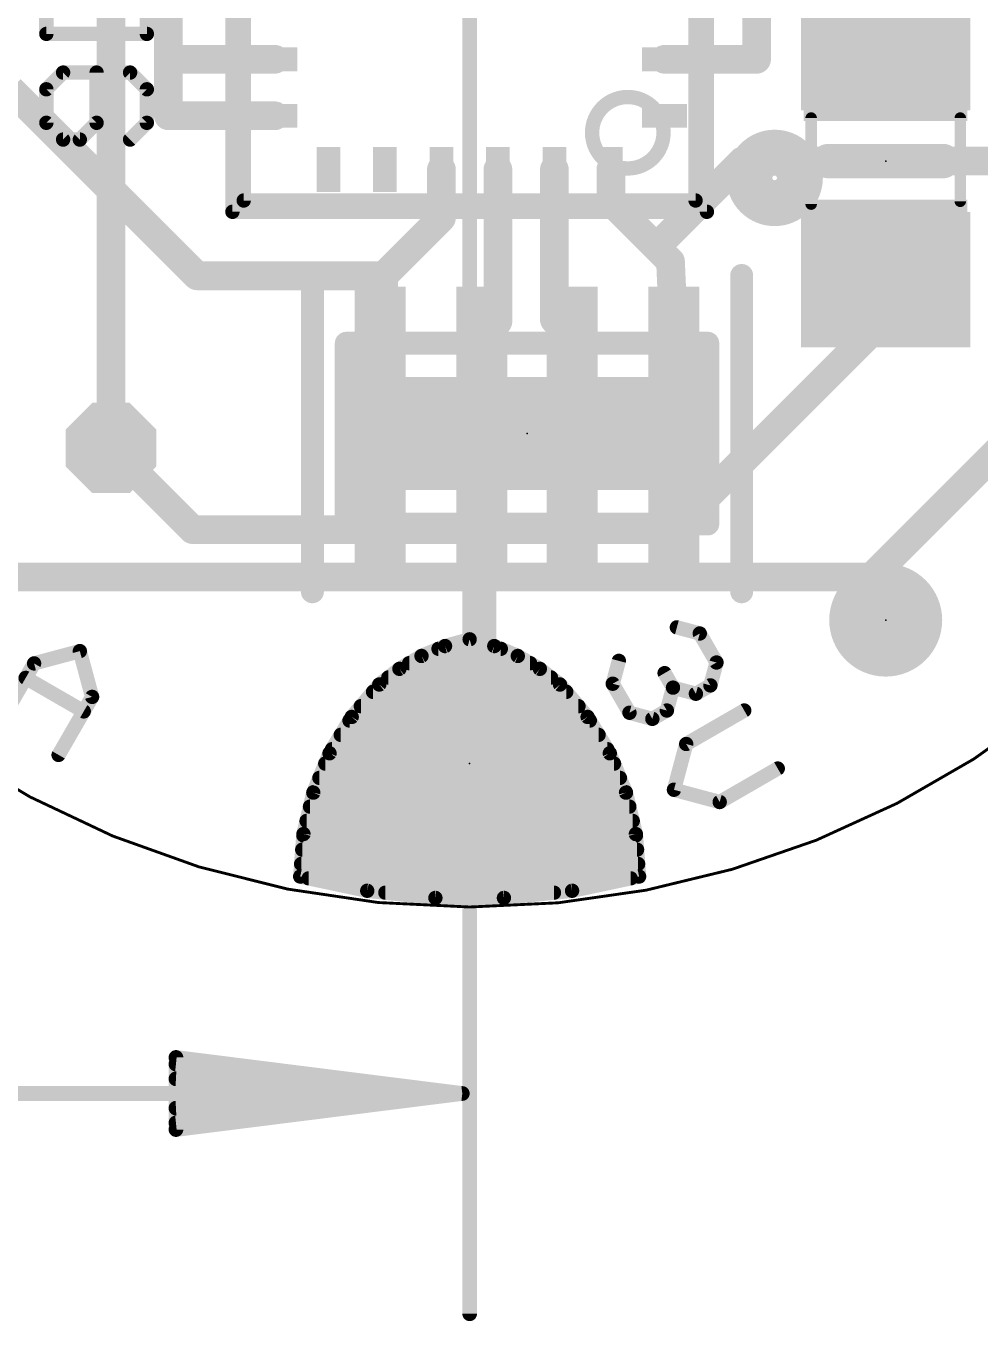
# Model space of a CAD drawing. Extents: x -8.3 to 21.3, y -11.9 to 13.9.
# Drawn here: x -3.93 to 4.52, y -11.92 to -0.45 of the extents above; entities that cross this region are included whole.
import ezdxf

# ---------------------------------------------------------------- set-up
doc = ezdxf.new("R2010")
doc.units = 0
for name, color, linetype in [('1', 12, 'CONTINUOUS'), ('16', 132, 'CONTINUOUS'), ('17', 110, 'CONTINUOUS'), ('18', 110, 'CONTINUOUS'), ('20', 53, 'CONTINUOUS'), ('21', 40, 'CONTINUOUS'), ('23', 53, 'CONTINUOUS'), ('47', 253, 'CONTINUOUS'), ('51', 253, 'CONTINUOUS')]:
    doc.layers.add(name, color=color, linetype=linetype)

# ---------------------------------------------------------------- blocks, each defined once
blk = doc.blocks.new('RECT')
blk.add_solid([(-0.5, -0.5), (0.5, -0.5), (-0.5, 0.5), (0.5, 0.5)])
blk = doc.blocks.new('PIE')
at = {"const_width": 0.5}
blk.add_lwpolyline([(0, -0.25, 1), (0, 0.25, 1), (0, -0.25)], format="xyb", dxfattribs=at)
blk = doc.blocks.new('ROUNDP')
at = {"const_width": 0.5}
blk.add_lwpolyline([(0, -0.25, 1), (0, 0.25, 1), (0, -0.25)], format="xyb", dxfattribs=at)
blk = doc.blocks.new('OCTAGONV')
at = {"const_width": 0.5}
blk.add_lwpolyline([(-0.25, -0.1036), (-0.25, 0.1036), (-0.1036, 0.25), (0.1036, 0.25), (0.25, 0.1036), (0.25, -0.1036), (0.1036, -0.25), (-0.1036, -0.25), (-0.25, -0.1036), (-0.25, 0.1036)], dxfattribs=at)

msp = doc.modelspace()

# ---------------------------------------------------------------- linework, layer by layer
at = {"layer": '1'}
for points, const_width in [([(-2.667, -0.75), (-2.667, -0.25)], 0.254), ([(2.54, -0.75), (2.54, -0.25)], 0.254), ([(3.556, -0.32), (3.683, -0.601)], 0.254), ([(-2.667, -1.25), (-2.667, -0.75)], 0.254), ([(-1.725, -0.75), (-2.667, -0.75)], 0.254), ([(1.725, -0.75), (2.54, -0.75)], 0.254), ([(-4.064, -1.016), (-2.413, -2.667)], 0.254), ([(-1.725, -1.25), (-2.667, -1.25)], 0.254), ([(-0.25, -1.725), (-0.25, -2.155)], 0.254), ([(0.25, -1.725), (0.25, -3.072)], 0.254), ([(0.75, -1.725), (0.75, -3.056)], 0.254), ([(1.25, -1.725), (1.25, -2.012)], 0.254), ([(1.651, -2.413), (2.413, -1.651)], 0.254), ([(2.413, -1.651), (4.826, -1.651)], 0.254), ([(1.25, -2.012), (1.651, -2.413)], 0.254), ([(-0.25, -2.155), (-0.762, -2.667)], 0.254), ([(1.651, -2.413), (1.778, -2.54)], 0.254), ([(1.778, -2.54), (1.808, -3.214)], 0.254), ([(-2.413, -2.667), (-0.762, -2.667)], 0.254), ([(-0.762, -2.667), (-0.762, -3.184)], 0.254), ([(3.937, -2.785), (3.683, -2.701)], 0.254), ([(1.808, -4.914), (3.937, -2.785)], 0.254), ([(0.25, -3.072), (0.108, -3.214)], 0.254), ([(0.75, -3.056), (0.908, -3.214)], 0.254), ([(-0.762, -3.184), (-0.792, -3.214)], 0.254), ([(-3.175, -4.191), (-2.452, -4.914)], 0.254), ([(-2.452, -4.914), (-0.792, -4.914)], 0.254), ([(0.108, -4.914), (-0.792, -4.914)], 0.254), ([(0.908, -4.914), (0.108, -4.914)], 0.254), ([(0.108, -7.112), (0.108, -4.914)], 0.254), ([(1.808, -4.914), (0.908, -4.914)], 0.254), ([(0, -5.885), (-0.218, -5.9447)], 0.127), ([(0.218, -5.9447), (0, -5.885)], 0.127), ([(-0.218, -5.9447), (-0.4263, -6.0323)], 0.127), ([(-0.2758, -5.969), (0.2758, -5.969)], 0.127), ([(0.4263, -6.0323), (0.218, -5.9447)], 0.127), ([(-0.4263, -6.0323), (-0.6214, -6.1464)], 0.127), ([(-0.5352, -6.096), (0.5352, -6.096)], 0.127), ([(0.6214, -6.1464), (0.4263, -6.0323)], 0.127), ([(-0.6214, -6.1464), (-0.8, -6.285)], 0.127), ([(-0.7201, -6.223), (0.7201, -6.223)], 0.127), ([(0.8, -6.285), (0.6214, -6.1464)], 0.127), ([(-0.8, -6.285), (-1.0442, -6.5721)], 0.127), ([(-0.8553, -6.35), (0.8553, -6.35)], 0.127), ([(1.0442, -6.5721), (0.8, -6.285)], 0.127), ([(-0.9633, -6.477), (0.9633, -6.477)], 0.127), ([(-1.0442, -6.5721), (-1.2405, -6.8939)], 0.127), ([(1.2405, -6.8939), (1.0442, -6.5721)], 0.127), ([(-1.0636, -6.604), (1.0636, -6.604)], 0.127), ([(-1.1411, -6.731), (1.1411, -6.731)], 0.127), ([(-1.2405, -6.8939), (-1.384, -7.2425)], 0.127), ([(-1.2186, -6.858), (1.2186, -6.858)], 0.127), ([(0, -6.985), (0.108, -7.112)], 0.254), ([(1.384, -7.2425), (1.2405, -6.8939)], 0.127), ([(-1.278, -6.985), (1.278, -6.985)], 0.127), ([(-1.3303, -7.112), (1.3303, -7.112)], 0.127), ([(-1.384, -7.2425), (-1.4712, -7.6092)], 0.127), ([(-1.3826, -7.239), (1.3826, -7.239)], 0.127), ([(1.4712, -7.6092), (1.384, -7.2425)], 0.127), ([(-1.4134, -7.366), (1.4134, -7.366)], 0.127), ([(-1.4436, -7.493), (1.4436, -7.493)], 0.127), ([(-1.4712, -7.6092), (-1.5, -7.985)], 0.127), ([(-1.472, -7.62), (1.472, -7.62)], 0.127), ([(1.5, -7.985), (1.4712, -7.6092)], 0.127), ([(-1.4818, -7.747), (1.4818, -7.747)], 0.127), ([(-1.4915, -7.874), (1.4915, -7.874)], 0.127), ([(-1.5, -7.985), (-0.9066, -8.1111)], 0.127), ([(-1.4247, -8.001), (1.4247, -8.001)], 0.127), ([(0.9066, -8.1111), (1.5, -7.985)], 0.127), ([(-0.9066, -8.1111), (-0.3033, -8.1745)], 0.127), ([(-0.7461, -8.128), (0.7461, -8.128)], 0.127), ([(-0.3033, -8.1745), (0.3033, -8.1745)], 0.127), ([(0.3033, -8.1745), (0.9066, -8.1111)], 0.127)]:
    msp.add_lwpolyline(points, dxfattribs=dict(at, const_width=const_width))
for points, const_width in [([(3.6251, -0.6272, 1), (3.7409, -0.5748)], 0.127), ([(-2.6035, -0.75, 1), (-2.7305, -0.75)], 0.127), ([(-2.667, -0.6865, 1), (-2.667, -0.8135)], 0.127), ([(-2.7305, -0.75, 1), (-2.6035, -0.75)], 0.127), ([(-1.725, -0.8135, 1), (-1.725, -0.6865)], 0.127), ([(1.725, -0.6865, 1), (1.725, -0.8135)], 0.127), ([(2.4765, -0.75, 1), (2.6035, -0.75)], 0.127), ([(2.54, -0.8135, 1), (2.54, -0.6865)], 0.127), ([(-2.667, -1.1865, 1), (-2.667, -1.3135)], 0.127), ([(-1.725, -1.3135, 1), (-1.725, -1.1865)], 0.127), ([(-2.7305, -1.25, 1), (-2.6035, -1.25)], 0.127), ([(-0.1865, -1.725, 1), (-0.3135, -1.725)], 0.127), ([(0.3135, -1.725, 1), (0.1865, -1.725)], 0.127), ([(0.8135, -1.725, 1), (0.6865, -1.725)], 0.127), ([(1.3135, -1.725, 1), (1.1865, -1.725)], 0.127), ([(2.413, -1.5875, 1), (2.413, -1.7145)], 0.127), ([(2.4579, -1.6959, 1), (2.3681, -1.6061)], 0.127), ([(1.2949, -1.9671, 1), (1.2051, -2.0569)], 0.127), ([(1.1865, -2.012, 1), (1.3135, -2.012)], 0.127), ([(-0.2051, -2.1999, 1), (-0.2949, -2.1101)], 0.127), ([(-0.3135, -2.155, 1), (-0.1865, -2.155)], 0.127), ([(1.6959, -2.3681, 1), (1.6061, -2.4579)], 0.127), ([(1.6061, -2.3681, 1), (1.6959, -2.4579)], 0.127), ([(1.6061, -2.4579, 1), (1.6959, -2.3681)], 0.127), ([(1.8414, -2.5372, 1), (1.7146, -2.5428)], 0.127), ([(1.7331, -2.5849, 1), (1.8229, -2.4951)], 0.127), ([(-2.413, -2.6035, 1), (-2.413, -2.7305)], 0.127), ([(-2.4579, -2.7119, 1), (-2.3681, -2.6221)], 0.127), ([(-0.6985, -2.667, 1), (-0.8255, -2.667)], 0.127), ([(-0.8069, -2.6221, 1), (-0.7171, -2.7119)], 0.127), ([(-0.762, -2.7305, 1), (-0.762, -2.6035)], 0.127), ([(3.7029, -2.6407, 1), (3.6631, -2.7613)], 0.127), ([(3.9819, -2.8299, 1), (3.8921, -2.7401)], 0.127), ([(3.9171, -2.8453, 1), (3.9569, -2.7247)], 0.127), ([(0.2949, -3.1169, 1), (0.2051, -3.0271)], 0.127), ([(0.7949, -3.0111, 1), (0.7051, -3.1009)], 0.127), ([(-0.7171, -3.2289, 1), (-0.8069, -3.1391)], 0.127), ([(0.1865, -3.072, 1), (0.3135, -3.072)], 0.127), ([(0.6865, -3.056, 1), (0.8135, -3.056)], 0.127), ([(-0.8369, -3.1691, 1), (-0.7471, -3.2589)], 0.127), ([(-0.8255, -3.184, 1), (-0.6985, -3.184)], 0.127), ([(0.0631, -3.1691, 1), (0.1529, -3.2589)], 0.127), ([(0.8631, -3.2589, 1), (0.9529, -3.1691)], 0.127), ([(1.7446, -3.2168, 1), (1.8714, -3.2112)], 0.127), ([(-3.1301, -4.1461, 1), (-3.2199, -4.2359)], 0.127), ([(-2.452, -4.8505, 1), (-2.452, -4.9775)], 0.127), ([(-2.4969, -4.9589, 1), (-2.4071, -4.8691)], 0.127), ([(-0.792, -4.8505, 1), (-0.792, -4.9775)], 0.127), ([(-0.792, -4.9775, 1), (-0.792, -4.8505)], 0.127), ([(0.108, -4.8505, 1), (0.108, -4.9775)], 0.127), ([(0.1715, -4.914, 1), (0.0445, -4.914)], 0.127), ([(0.108, -4.9775, 1), (0.108, -4.8505)], 0.127), ([(0.908, -4.8505, 1), (0.908, -4.9775)], 0.127), ([(0.908, -4.9775, 1), (0.908, -4.8505)], 0.127), ([(1.7631, -4.8691, 1), (1.8529, -4.9589)], 0.127), ([(1.808, -4.9775, 1), (1.808, -4.8505)], 0.127), ([(0.0084, -5.8544, 1), (-0.0084, -5.9156)], 0.0635), ([(0.0084, -5.9156, 1), (-0.0084, -5.8544)], 0.0635), ([(-0.2758, -5.9373, 1), (-0.2758, -6.0008)], 0.0635), ([(-0.2264, -5.9141, 1), (-0.2096, -5.9753)], 0.0635), ([(-0.2057, -5.974, 1), (-0.2303, -5.9154)], 0.0635), ([(0.2303, -5.9154, 1), (0.2057, -5.974)], 0.0635), ([(0.2096, -5.9753, 1), (0.2264, -5.9141)], 0.0635), ([(0.2758, -6.0008, 1), (0.2758, -5.9373)], 0.0635), ([(-0.5352, -6.0643, 1), (-0.5352, -6.1277)], 0.0635), ([(-0.4386, -6.0031, 1), (-0.414, -6.0616)], 0.0635), ([(-0.4103, -6.0597, 1), (-0.4424, -6.0049)], 0.0635), ([(0.4424, -6.0049, 1), (0.4103, -6.0597)], 0.0635), ([(0.414, -6.0616, 1), (0.4386, -6.0031)], 0.0635), ([(0.5352, -6.1277, 1), (0.5352, -6.0643)], 0.0635), ([(-0.7201, -6.1913, 1), (-0.7201, -6.2547)], 0.0635), ([(-0.6375, -6.119, 1), (-0.6054, -6.1738)], 0.0635), ([(-0.602, -6.1715, 1), (-0.6409, -6.1213)], 0.0635), ([(0.6409, -6.1213, 1), (0.602, -6.1715)], 0.0635), ([(0.6054, -6.1738, 1), (0.6375, -6.119)], 0.0635), ([(0.7201, -6.2547, 1), (0.7201, -6.1913)], 0.0635), ([(-0.8553, -6.3183, 1), (-0.8553, -6.3818)], 0.0635), ([(-0.8195, -6.2599, 1), (-0.7805, -6.3101)], 0.0635), ([(-0.7758, -6.3056, 1), (-0.8242, -6.2644)], 0.0635), ([(0.8242, -6.2644, 1), (0.7758, -6.3056)], 0.0635), ([(0.7805, -6.3101, 1), (0.8195, -6.2599)], 0.0635), ([(0.8553, -6.3818, 1), (0.8553, -6.3183)], 0.0635), ([(-0.9633, -6.4453, 1), (-0.9633, -6.5088)], 0.0635), ([(0.9633, -6.5088, 1), (0.9633, -6.4453)], 0.0635), ([(-1.0684, -6.5516, 1), (-1.02, -6.5927)], 0.0635), ([(-1.0171, -6.5887, 1), (-1.0713, -6.5556)], 0.0635), ([(1.0713, -6.5556, 1), (1.0171, -6.5887)], 0.0635), ([(1.02, -6.5927, 1), (1.0684, -6.5516)], 0.0635), ([(-1.0636, -6.5723, 1), (-1.0636, -6.6357)], 0.0635), ([(1.0636, -6.6357, 1), (1.0636, -6.5723)], 0.0635), ([(-1.1411, -6.6993, 1), (-1.1411, -6.7628)], 0.0635), ([(1.1411, -6.7628, 1), (1.1411, -6.6993)], 0.0635), ([(-1.2676, -6.8774, 1), (-1.2134, -6.9105)], 0.0635), ([(-1.2111, -6.906, 1), (-1.2698, -6.8818)], 0.0635), ([(-1.2186, -6.8263, 1), (-1.2186, -6.8898)], 0.0635), ([(0.0484, -6.9439, 1), (-0.0484, -7.0261)], 0.127), ([(1.2698, -6.8818, 1), (1.2111, -6.906)], 0.0635), ([(1.2134, -6.9105, 1), (1.2676, -6.8774)], 0.0635), ([(1.2186, -6.8898, 1), (1.2186, -6.8263)], 0.0635), ([(-1.278, -6.9533, 1), (-1.278, -7.0168)], 0.0635), ([(1.278, -7.0168, 1), (1.278, -6.9533)], 0.0635), ([(-1.3303, -7.0803, 1), (-1.3303, -7.1437)], 0.0635), ([(0.0445, -7.112, 1), (0.1715, -7.112)], 0.127), ([(0.0596, -7.1531, 1), (0.1564, -7.0709)], 0.127), ([(1.3303, -7.1437, 1), (1.3303, -7.0803)], 0.0635), ([(-1.4133, -7.2304, 1), (-1.3546, -7.2546)], 0.0635), ([(-1.3531, -7.2498, 1), (-1.4149, -7.2351)], 0.0635), ([(-1.3826, -7.2073, 1), (-1.3826, -7.2708)], 0.0635), ([(1.4149, -7.2351, 1), (1.3531, -7.2498)], 0.0635), ([(1.3546, -7.2546, 1), (1.4133, -7.2304)], 0.0635), ([(1.3826, -7.2708, 1), (1.3826, -7.2073)], 0.0635), ([(-1.4134, -7.3343, 1), (-1.4134, -7.3978)], 0.0635), ([(1.4134, -7.3978, 1), (1.4134, -7.3343)], 0.0635), ([(-1.4436, -7.4613, 1), (-1.4436, -7.5248)], 0.0635), ([(1.4436, -7.5248, 1), (1.4436, -7.4613)], 0.0635), ([(-1.472, -7.5883, 1), (-1.472, -7.6517)], 0.0635), ([(-1.4396, -7.6116, 1), (-1.5029, -7.6067)], 0.0635), ([(1.5029, -7.6067, 1), (1.4396, -7.6116)], 0.0635), ([(1.472, -7.6517, 1), (1.472, -7.5883)], 0.0635), ([(-1.5021, -7.6018, 1), (-1.4403, -7.6165)], 0.0635), ([(1.4403, -7.6165, 1), (1.5021, -7.6018)], 0.0635), ([(-1.4818, -7.7153, 1), (-1.4818, -7.7788)], 0.0635), ([(1.4818, -7.7788, 1), (1.4818, -7.7153)], 0.0635), ([(-1.4915, -7.8423, 1), (-1.4915, -7.9058)], 0.0635), ([(1.4915, -7.9058, 1), (1.4915, -7.8423)], 0.0635), ([(-1.4934, -7.9539, 1), (-1.5066, -8.0161)], 0.0635), ([(-1.5317, -7.9826, 1), (-1.4683, -7.9874)], 0.0635), ([(-1.4247, -7.9693, 1), (-1.4247, -8.0328)], 0.0635), ([(1.4247, -8.0328, 1), (1.4247, -7.9693)], 0.0635), ([(1.4683, -7.9874, 1), (1.5317, -7.9826)], 0.0635), ([(1.5066, -8.0161, 1), (1.4934, -7.9539)], 0.0635), ([(-0.9033, -8.0795, 1), (-0.9099, -8.1427)], 0.0635), ([(-0.9132, -8.1422, 1), (-0.9, -8.0801)], 0.0635), ([(-0.7461, -8.0962, 1), (-0.7461, -8.1598)], 0.0635), ([(-0.3033, -8.1428, 1), (-0.3033, -8.2063)], 0.0635), ([(-0.3066, -8.2061, 1), (-0.3, -8.143)], 0.0635), ([(0.3, -8.143, 1), (0.3066, -8.2061)], 0.0635), ([(0.3033, -8.2063, 1), (0.3033, -8.1428)], 0.0635), ([(0.7461, -8.1598, 1), (0.7461, -8.0962)], 0.0635), ([(0.9, -8.0801, 1), (0.9132, -8.1422)], 0.0635), ([(0.9099, -8.1427, 1), (0.9033, -8.0795)], 0.0635)]:
    msp.add_lwpolyline(points, format="xyb", dxfattribs=dict(at, const_width=const_width))
at = {"layer": '16'}
for points, const_width in [([(-3.175, 2.413), (-3.175, -4.191)], 0.254), ([(3.556, -5.334), (5.334, -3.556)], 0.254), ([(-4.318, -5.334), (3.556, -5.334)], 0.254), ([(0, -5.885), (-0.218, -5.9447)], 0.127), ([(0.218, -5.9447), (0, -5.885)], 0.127), ([(-0.218, -5.9447), (-0.4263, -6.0323)], 0.127), ([(-0.2758, -5.969), (0.2758, -5.969)], 0.127), ([(0.4263, -6.0323), (0.218, -5.9447)], 0.127), ([(-0.4263, -6.0323), (-0.6214, -6.1464)], 0.127), ([(-0.5352, -6.096), (0.5352, -6.096)], 0.127), ([(0.6214, -6.1464), (0.4263, -6.0323)], 0.127), ([(-0.6214, -6.1464), (-0.8, -6.285)], 0.127), ([(-0.7201, -6.223), (0.7201, -6.223)], 0.127), ([(0.8, -6.285), (0.6214, -6.1464)], 0.127), ([(-0.8, -6.285), (-1.0442, -6.5721)], 0.127), ([(-0.8553, -6.35), (0.8553, -6.35)], 0.127), ([(1.0442, -6.5721), (0.8, -6.285)], 0.127), ([(-0.9633, -6.477), (0.9633, -6.477)], 0.127), ([(-1.0442, -6.5721), (-1.2405, -6.8939)], 0.127), ([(1.2405, -6.8939), (1.0442, -6.5721)], 0.127), ([(-1.0636, -6.604), (1.0636, -6.604)], 0.127), ([(-1.1411, -6.731), (1.1411, -6.731)], 0.127), ([(-1.2405, -6.8939), (-1.384, -7.2425)], 0.127), ([(-1.2186, -6.858), (1.2186, -6.858)], 0.127), ([(1.384, -7.2425), (1.2405, -6.8939)], 0.127), ([(-1.278, -6.985), (1.278, -6.985)], 0.127), ([(-1.3303, -7.112), (1.3303, -7.112)], 0.127), ([(-1.384, -7.2425), (-1.4712, -7.6092)], 0.127), ([(-1.3826, -7.239), (1.3826, -7.239)], 0.127), ([(1.4712, -7.6092), (1.384, -7.2425)], 0.127), ([(-1.4134, -7.366), (1.4134, -7.366)], 0.127), ([(-1.4436, -7.493), (1.4436, -7.493)], 0.127), ([(-1.4712, -7.6092), (-1.5, -7.985)], 0.127), ([(-1.472, -7.62), (1.472, -7.62)], 0.127), ([(1.5, -7.985), (1.4712, -7.6092)], 0.127), ([(-1.4818, -7.747), (1.4818, -7.747)], 0.127), ([(-1.4915, -7.874), (1.4915, -7.874)], 0.127), ([(-1.5, -7.985), (-0.9066, -8.1111)], 0.127), ([(-1.4247, -8.001), (1.4247, -8.001)], 0.127), ([(0.9066, -8.1111), (1.5, -7.985)], 0.127), ([(-0.9066, -8.1111), (-0.3033, -8.1745)], 0.127), ([(-0.7461, -8.128), (0.7461, -8.128)], 0.127), ([(-0.3033, -8.1745), (0.3033, -8.1745)], 0.127), ([(0.3033, -8.1745), (0.9066, -8.1111)], 0.127)]:
    msp.add_lwpolyline(points, dxfattribs=dict(at, const_width=const_width))
for points, const_width in [([(-3.2385, -4.191, 1), (-3.1115, -4.191)], 0.127), ([(3.5111, -5.2891, 1), (3.6009, -5.3789)], 0.127), ([(3.556, -5.3975, 1), (3.556, -5.2705)], 0.127), ([(0.0084, -5.8544, 1), (-0.0084, -5.9156)], 0.0635), ([(0.0084, -5.9156, 1), (-0.0084, -5.8544)], 0.0635), ([(-0.2758, -5.9373, 1), (-0.2758, -6.0008)], 0.0635), ([(-0.2264, -5.9141, 1), (-0.2096, -5.9753)], 0.0635), ([(-0.2057, -5.974, 1), (-0.2303, -5.9154)], 0.0635), ([(0.2303, -5.9154, 1), (0.2057, -5.974)], 0.0635), ([(0.2096, -5.9753, 1), (0.2264, -5.9141)], 0.0635), ([(0.2758, -6.0008, 1), (0.2758, -5.9373)], 0.0635), ([(-0.5352, -6.0643, 1), (-0.5352, -6.1277)], 0.0635), ([(-0.4386, -6.0031, 1), (-0.414, -6.0616)], 0.0635), ([(-0.4103, -6.0597, 1), (-0.4424, -6.0049)], 0.0635), ([(0.4424, -6.0049, 1), (0.4103, -6.0597)], 0.0635), ([(0.414, -6.0616, 1), (0.4386, -6.0031)], 0.0635), ([(0.5352, -6.1277, 1), (0.5352, -6.0643)], 0.0635), ([(-0.7201, -6.1913, 1), (-0.7201, -6.2547)], 0.0635), ([(-0.6375, -6.119, 1), (-0.6054, -6.1738)], 0.0635), ([(-0.602, -6.1715, 1), (-0.6409, -6.1213)], 0.0635), ([(0.6409, -6.1213, 1), (0.602, -6.1715)], 0.0635), ([(0.6054, -6.1738, 1), (0.6375, -6.119)], 0.0635), ([(0.7201, -6.2547, 1), (0.7201, -6.1913)], 0.0635), ([(-0.8553, -6.3183, 1), (-0.8553, -6.3818)], 0.0635), ([(-0.8195, -6.2599, 1), (-0.7805, -6.3101)], 0.0635), ([(-0.7758, -6.3056, 1), (-0.8242, -6.2644)], 0.0635), ([(0.8242, -6.2644, 1), (0.7758, -6.3056)], 0.0635), ([(0.7805, -6.3101, 1), (0.8195, -6.2599)], 0.0635), ([(0.8553, -6.3818, 1), (0.8553, -6.3183)], 0.0635), ([(-0.9633, -6.4453, 1), (-0.9633, -6.5088)], 0.0635), ([(0.9633, -6.5088, 1), (0.9633, -6.4453)], 0.0635), ([(-1.0684, -6.5516, 1), (-1.02, -6.5927)], 0.0635), ([(-1.0171, -6.5887, 1), (-1.0713, -6.5556)], 0.0635), ([(1.0713, -6.5556, 1), (1.0171, -6.5887)], 0.0635), ([(1.02, -6.5927, 1), (1.0684, -6.5516)], 0.0635), ([(-1.0636, -6.5723, 1), (-1.0636, -6.6357)], 0.0635), ([(1.0636, -6.6357, 1), (1.0636, -6.5723)], 0.0635), ([(-1.1411, -6.6993, 1), (-1.1411, -6.7628)], 0.0635), ([(1.1411, -6.7628, 1), (1.1411, -6.6993)], 0.0635), ([(-1.2676, -6.8774, 1), (-1.2134, -6.9105)], 0.0635), ([(-1.2111, -6.906, 1), (-1.2698, -6.8818)], 0.0635), ([(-1.2186, -6.8263, 1), (-1.2186, -6.8898)], 0.0635), ([(1.2698, -6.8818, 1), (1.2111, -6.906)], 0.0635), ([(1.2134, -6.9105, 1), (1.2676, -6.8774)], 0.0635), ([(1.2186, -6.8898, 1), (1.2186, -6.8263)], 0.0635), ([(-1.278, -6.9533, 1), (-1.278, -7.0168)], 0.0635), ([(1.278, -7.0168, 1), (1.278, -6.9533)], 0.0635), ([(-1.3303, -7.0803, 1), (-1.3303, -7.1437)], 0.0635), ([(1.3303, -7.1437, 1), (1.3303, -7.0803)], 0.0635), ([(-1.4133, -7.2304, 1), (-1.3546, -7.2546)], 0.0635), ([(-1.3531, -7.2498, 1), (-1.4149, -7.2351)], 0.0635), ([(-1.3826, -7.2073, 1), (-1.3826, -7.2708)], 0.0635), ([(1.4149, -7.2351, 1), (1.3531, -7.2498)], 0.0635), ([(1.3546, -7.2546, 1), (1.4133, -7.2304)], 0.0635), ([(1.3826, -7.2708, 1), (1.3826, -7.2073)], 0.0635), ([(-1.4134, -7.3343, 1), (-1.4134, -7.3978)], 0.0635), ([(1.4134, -7.3978, 1), (1.4134, -7.3343)], 0.0635), ([(-1.4436, -7.4613, 1), (-1.4436, -7.5248)], 0.0635), ([(1.4436, -7.5248, 1), (1.4436, -7.4613)], 0.0635), ([(-1.472, -7.5883, 1), (-1.472, -7.6517)], 0.0635), ([(-1.4396, -7.6116, 1), (-1.5029, -7.6067)], 0.0635), ([(1.5029, -7.6067, 1), (1.4396, -7.6116)], 0.0635), ([(1.472, -7.6517, 1), (1.472, -7.5883)], 0.0635), ([(-1.5021, -7.6018, 1), (-1.4403, -7.6165)], 0.0635), ([(1.4403, -7.6165, 1), (1.5021, -7.6018)], 0.0635), ([(-1.4818, -7.7153, 1), (-1.4818, -7.7788)], 0.0635), ([(1.4818, -7.7788, 1), (1.4818, -7.7153)], 0.0635), ([(-1.4915, -7.8423, 1), (-1.4915, -7.9058)], 0.0635), ([(1.4915, -7.9058, 1), (1.4915, -7.8423)], 0.0635), ([(-1.4934, -7.9539, 1), (-1.5066, -8.0161)], 0.0635), ([(-1.5317, -7.9826, 1), (-1.4683, -7.9874)], 0.0635), ([(-1.4247, -7.9693, 1), (-1.4247, -8.0328)], 0.0635), ([(1.4247, -8.0328, 1), (1.4247, -7.9693)], 0.0635), ([(1.4683, -7.9874, 1), (1.5317, -7.9826)], 0.0635), ([(1.5066, -8.0161, 1), (1.4934, -7.9539)], 0.0635), ([(-0.9033, -8.0795, 1), (-0.9099, -8.1427)], 0.0635), ([(-0.9132, -8.1422, 1), (-0.9, -8.0801)], 0.0635), ([(-0.7461, -8.0962, 1), (-0.7461, -8.1598)], 0.0635), ([(-0.3033, -8.1428, 1), (-0.3033, -8.2063)], 0.0635), ([(-0.3066, -8.2061, 1), (-0.3, -8.143)], 0.0635), ([(0.3, -8.143, 1), (0.3066, -8.2061)], 0.0635), ([(0.3033, -8.2063, 1), (0.3033, -8.1428)], 0.0635), ([(0.7461, -8.1598, 1), (0.7461, -8.0962)], 0.0635), ([(0.9, -8.0801, 1), (0.9132, -8.1422)], 0.0635), ([(0.9099, -8.1427, 1), (0.9033, -8.0795)], 0.0635)]:
    msp.add_lwpolyline(points, format="xyb", dxfattribs=dict(at, const_width=const_width))
at = {"layer": '20', "const_width": 0.0254}
msp.add_lwpolyline([(0, -8.255, 1), (0, 8.255, 1), (0, -8.255)], format="xyb", dxfattribs=at)
at = {"layer": '21'}
for points, const_width in [([(-2.1, -2.1), (-2.1, 2.1)], 0.127), ([(2.1, 2.1), (2.1, -2.1)], 0.127), ([(-3.7473, -0.0801), (-3.7473, -0.525)], 0.127), ([(-2.8575, -0.525), (-2.8575, -0.0801)], 0.127), ([(-3.7473, -0.525), (-2.8575, -0.525)], 0.127), ([(-3.599, -0.8673), (-3.7473, -1.0156)], 0.127), ([(-3.0058, -0.8673), (-3.599, -0.8673)], 0.127), ([(-3.3024, -1.3122), (-3.3024, -0.8673)], 0.127), ([(-2.8575, -1.0156), (-3.0058, -0.8673)], 0.127), ([(-3.7473, -1.0156), (-3.7473, -1.3122)], 0.127), ([(-2.8575, -1.3122), (-2.8575, -1.0156)], 0.127), ([(-3.7473, -1.3122), (-3.599, -1.4605)], 0.127), ([(-3.4507, -1.4605), (-3.3024, -1.3122)], 0.127), ([(-3.0058, -1.4605), (-2.8575, -1.3122)], 0.127), ([(-3.599, -1.4605), (-3.4507, -1.4605)], 0.127), ([(3.175, -1.651), (4.191, -1.651)], 0.3048), ([(2.1, -2.1), (-2.1, -2.1)], 0.127), ([(-1.392, -5.464), (-1.392, -2.664)], 0.2032), ([(2.408, -2.664), (2.408, -5.464)], 0.2032), ([(1.8345, -5.7791), (2.037, -5.8334)], 0.127), ([(2.037, -5.8334), (2.1853, -6.0903)], 0.127), ([(-3.8558, -6.0982), (-3.4507, -5.9896)], 0.127), ([(-3.4507, -5.9896), (-3.3421, -6.3948)], 0.127), ([(-4.1524, -6.6119), (-3.8558, -6.0982)], 0.127), ([(1.2665, -6.2783), (1.3208, -6.0757)], 0.127), ([(2.1853, -6.0903), (2.1311, -6.2928)], 0.127), ([(-3.93, -6.2266), (-3.4163, -6.5232)], 0.127), ([(1.8001, -6.3127), (1.7259, -6.1843)], 0.127), ([(1.4148, -6.5351), (1.2665, -6.2783)], 0.127), ([(1.8001, -6.3127), (1.7458, -6.5153)], 0.127), ([(2.0026, -6.367), (1.8001, -6.3127)], 0.127), ([(2.1311, -6.2928), (2.0026, -6.367)], 0.127), ([(-3.3421, -6.3948), (-3.6387, -6.9085)], 0.127), ([(1.6173, -6.5894), (1.4148, -6.5351)], 0.127), ([(1.7458, -6.5153), (1.6173, -6.5894)], 0.127), ([(2.4306, -6.5152), (1.9169, -6.8118)], 0.127), ([(1.9169, -6.8118), (1.8084, -7.2169)], 0.127), ([(2.2135, -7.3255), (2.7272, -7.0289)], 0.127), ([(1.8084, -7.2169), (2.2135, -7.3255)], 0.127)]:
    msp.add_lwpolyline(points, dxfattribs=dict(at, const_width=const_width))
for points, const_width in [([(-3.7473, -0.4932, 1), (-3.7473, -0.5567)], 0.0635), ([(-3.779, -0.525, 1), (-3.7155, -0.525)], 0.0635), ([(-2.8893, -0.525, 1), (-2.8257, -0.525)], 0.0635), ([(-2.8575, -0.5567, 1), (-2.8575, -0.4932)], 0.0635), ([(-3.599, -0.8356, 1), (-3.599, -0.8991)], 0.0635), ([(-3.5765, -0.8898, 1), (-3.6214, -0.8449)], 0.0635), ([(-3.2706, -0.8673, 1), (-3.3341, -0.8673)], 0.0635), ([(-2.9833, -0.8449, 1), (-3.0282, -0.8898)], 0.0635), ([(-3.0058, -0.8991, 1), (-3.0058, -0.8356)], 0.0635), ([(-3.7155, -1.0156, 1), (-3.779, -1.0156)], 0.0635), ([(-3.7697, -0.9932, 1), (-3.7248, -1.0381)], 0.0635), ([(-2.8257, -1.0156, 1), (-2.8893, -1.0156)], 0.0635), ([(-2.88, -1.0381, 1), (-2.835, -0.9932)], 0.0635), ([(-3.7248, -1.2898, 1), (-3.7697, -1.3347)], 0.0635), ([(-3.2799, -1.3347, 1), (-3.3248, -1.2898)], 0.0635), ([(-2.835, -1.3347, 1), (-2.88, -1.2898)], 0.0635), ([(-3.779, -1.3122, 1), (-3.7155, -1.3122)], 0.0635), ([(-3.3341, -1.3122, 1), (-3.2706, -1.3122)], 0.0635), ([(-2.8893, -1.3122, 1), (-2.8257, -1.3122)], 0.0635), ([(2.7, -2.0236, 1), (2.7, -1.5764, 1), (2.7, -2.0236)], 0.4064), ([(-3.599, -1.4288, 1), (-3.599, -1.4923)], 0.0635), ([(-3.6214, -1.483, 1), (-3.5765, -1.438)], 0.0635), ([(-3.4731, -1.438, 1), (-3.4282, -1.483)], 0.0635), ([(-3.4507, -1.4923, 1), (-3.4507, -1.4288)], 0.0635), ([(-3.0282, -1.438, 1), (-2.9833, -1.483)], 0.0635), ([(3.175, -1.5748, 1), (3.175, -1.7272)], 0.1524), ([(4.191, -1.7272, 1), (4.191, -1.5748)], 0.1524), ([(-2.1, -2.0682, 1), (-2.1, -2.1318)], 0.0635), ([(2.1, -2.1318, 1), (2.1, -2.0682)], 0.0635), ([(-2.1318, -2.1, 1), (-2.0682, -2.1)], 0.0635), ([(2.0682, -2.1, 1), (2.1318, -2.1)], 0.0635), ([(-1.3412, -2.664, 1), (-1.4428, -2.664)], 0.1016), ([(2.4588, -2.664, 1), (2.3572, -2.664)], 0.1016), ([(-1.4428, -5.464, 1), (-1.3412, -5.464)], 0.1016), ([(2.3572, -5.464, 1), (2.4588, -5.464)], 0.1016), ([(1.8427, -5.7485, 1), (1.8262, -5.8098)], 0.0635), ([(2.0645, -5.8175, 1), (2.0095, -5.8493)], 0.0635), ([(2.0288, -5.8641, 1), (2.0453, -5.8027)], 0.0635), ([(-3.42, -5.9814, 1), (-3.4814, -5.9978)], 0.0635), ([(-3.4425, -6.0203, 1), (-3.4589, -5.9589)], 0.0635), ([(-3.8641, -6.0675, 1), (-3.8476, -6.1288)], 0.0635), ([(-3.8284, -6.1141, 1), (-3.8833, -6.0823)], 0.0635), ([(1.3514, -6.0839, 1), (1.2901, -6.0675)], 0.0635), ([(2.216, -6.0985, 1), (2.1547, -6.082)], 0.0635), ([(2.1578, -6.1061, 1), (2.2128, -6.0744)], 0.0635), ([(-3.9141, -6.1991, 1), (-3.9459, -6.2541)], 0.0635), ([(1.7534, -6.1684, 1), (1.6984, -6.2002)], 0.0635), ([(1.294, -6.2624, 1), (1.239, -6.2942)], 0.0635), ([(1.2358, -6.2701, 1), (1.2971, -6.2865)], 0.0635), ([(1.8083, -6.282, 1), (1.7918, -6.3434)], 0.0635), ([(1.8307, -6.3209, 1), (1.7694, -6.3045)], 0.0635), ([(1.7726, -6.3286, 1), (1.8275, -6.2968)], 0.0635), ([(1.9944, -6.3977, 1), (2.0108, -6.3363)], 0.0635), ([(2.1004, -6.2846, 1), (2.1617, -6.3011)], 0.0635), ([(2.1469, -6.3203, 1), (2.1152, -6.2653)], 0.0635), ([(-3.3728, -6.403, 1), (-3.3115, -6.3865)], 0.0635), ([(-3.3146, -6.4106, 1), (-3.3696, -6.3789)], 0.0635), ([(1.9867, -6.3395, 1), (2.0185, -6.3945)], 0.0635), ([(-3.4322, -6.5507, 1), (-3.4004, -6.4957)], 0.0635), ([(1.423, -6.5045, 1), (1.4066, -6.5658)], 0.0635), ([(1.3873, -6.551, 1), (1.4423, -6.5193)], 0.0635), ([(1.6015, -6.5619, 1), (1.6332, -6.6169)], 0.0635), ([(1.6091, -6.6201, 1), (1.6256, -6.5588)], 0.0635), ([(1.7151, -6.5071, 1), (1.7764, -6.5235)], 0.0635), ([(1.7616, -6.5428, 1), (1.7299, -6.4878)], 0.0635), ([(2.4465, -6.5427, 1), (2.4148, -6.4877)], 0.0635), ([(1.9011, -6.7843, 1), (1.9328, -6.8393)], 0.0635), ([(1.9476, -6.82, 1), (1.8863, -6.8035)], 0.0635), ([(-3.6662, -6.8926, 1), (-3.6112, -6.9243)], 0.0635), ([(2.7431, -7.0564, 1), (2.7114, -7.0014)], 0.0635), ([(1.8166, -7.1862, 1), (1.8002, -7.2476)], 0.0635), ([(1.7777, -7.2087, 1), (1.8391, -7.2251)], 0.0635), ([(2.1977, -7.298, 1), (2.2294, -7.353)], 0.0635), ([(2.2053, -7.3561, 1), (2.2217, -7.2948)], 0.0635)]:
    msp.add_lwpolyline(points, format="xyb", dxfattribs=dict(at, const_width=const_width))
at = {"layer": '23'}
for p in [(3.683, -1.651), (0.508, -4.064), (3.683, -5.715), (0, -6.985)]:
    msp.add_point(p, dxfattribs=at)
at = {"layer": '47', "const_width": 0.13}
for points in [[(0, 0), (0, -11.856)], [(-0.065, -9.906), (-2.6, -9.5868)], [(-2.6, -9.5868), (-2.6, -10.2252)], [(-0.065, -9.906), (-2.6, -9.646)], [(-0.065, -9.906), (-2.6, -9.776)], [(-0.065, -9.906), (-5.2, -9.906)], [(-2.6, -10.2252), (-0.065, -9.906)], [(-2.6, -10.036), (-0.065, -9.906)], [(-2.6, -10.166), (-0.065, -9.906)]]:
    msp.add_lwpolyline(points, dxfattribs=at)
at = {"layer": '47', "const_width": 0.065}
for points in [[(-2.5959, -9.5545, 1), (-2.6041, -9.619)], [(-2.5675, -9.5868, 1), (-2.6325, -9.5868)], [(-2.5967, -9.6137, 1), (-2.6033, -9.6783)], [(-2.5983, -9.7435, 1), (-2.6017, -9.8085)], [(-0.0609, -9.9382, 1), (-0.0691, -9.8738)], [(-0.0691, -9.9382, 1), (-0.0609, -9.8738)], [(-0.0617, -9.9383, 1), (-0.0683, -9.8737)], [(-0.0683, -9.9383, 1), (-0.0617, -9.8737)], [(-0.0667, -9.9385, 1), (-0.0633, -9.8735)], [(-0.0633, -9.9385, 1), (-0.0667, -9.8735)], [(-0.065, -9.9385, 1), (-0.065, -9.8735)], [(-2.6017, -10.0035, 1), (-2.5983, -10.0685)], [(-2.6033, -10.1337, 1), (-2.5967, -10.1983)], [(-2.6041, -10.193, 1), (-2.5959, -10.2575)], [(-2.6325, -10.2252, 1), (-2.5675, -10.2252)], [(-0.0325, -11.856, 1), (0.0325, -11.856)]]:
    msp.add_lwpolyline(points, format="xyb", dxfattribs=at)
at = {"layer": '51'}
for points, const_width in [([(-2, -2), (-2, 2)], 0.127), ([(2, 2), (2, -2)], 0.127), ([(3.023, -2.032), (3.023, -1.27)], 0.1016), ([(4.343, -2.007), (4.343, -1.27)], 0.1016), ([(2, -2), (-2, -2)], 0.127), ([(-1.092, -4.864), (-1.092, -3.264)], 0.2032), ([(-1.092, -3.264), (2.108, -3.264)], 0.2032), ([(2.108, -3.264), (2.108, -4.864)], 0.2032), ([(2.108, -4.864), (-1.092, -4.864)], 0.2032)]:
    msp.add_lwpolyline(points, dxfattribs=dict(at, const_width=const_width))
for points, const_width in [([(1.4, -1.7162, 1), (1.4, -1.0838, 1), (1.4, -1.7162)], 0.127), ([(3.0484, -1.27, 1), (2.9976, -1.27)], 0.0508), ([(4.3684, -1.27, 1), (4.3176, -1.27)], 0.0508), ([(-2, -1.9683, 1), (-2, -2.0318)], 0.0635), ([(2, -2.0318, 1), (2, -1.9683)], 0.0635), ([(-2.0318, -2, 1), (-1.9683, -2)], 0.0635), ([(1.9683, -2, 1), (2.0318, -2)], 0.0635), ([(2.9976, -2.032, 1), (3.0484, -2.032)], 0.0508), ([(4.3176, -2.007, 1), (4.3684, -2.007)], 0.0508), ([(-1.0412, -3.264, 1), (-1.1428, -3.264)], 0.1016), ([(-1.092, -3.2132, 1), (-1.092, -3.3148)], 0.1016), ([(2.1588, -3.264, 1), (2.0572, -3.264)], 0.1016), ([(2.108, -3.3148, 1), (2.108, -3.2132)], 0.1016), ([(-1.092, -4.8132, 1), (-1.092, -4.9148)], 0.1016), ([(-1.1428, -4.864, 1), (-1.0412, -4.864)], 0.1016), ([(2.0572, -4.864, 1), (2.1588, -4.864)], 0.1016), ([(2.108, -4.9148, 1), (2.108, -4.8132)], 0.1016)]:
    msp.add_lwpolyline(points, format="xyb", dxfattribs=dict(at, const_width=const_width))

# ---------------------------------------------------------------- block references
at = {"layer": '1'}
for p, xscale, yscale, rotation in [((3.683, -0.601), 1.2, 1.5, 90), ((1.725, -0.75), 0.4, 0.21, 180), ((1.725, -1.25), 0.4, 0.21, 180), ((-1.25, -1.725), 0.4, 0.21, 90), ((-0.75, -1.725), 0.4, 0.21, 90), ((-0.25, -1.725), 0.4, 0.21, 90), ((0.25, -1.725), 0.4, 0.21, 90), ((0.75, -1.725), 0.4, 0.21, 90), ((1.25, -1.725), 0.4, 0.21, 90), ((3.683, -2.701), 1.2, 1.5, 90), ((-0.792, -3.214), 0.45, 0.9, 180), ((0.108, -3.214), 0.45, 0.9, 180), ((0.908, -3.214), 0.45, 0.9, 180), ((1.808, -3.214), 0.45, 0.9, 180), ((-0.792, -4.914), 0.45, 0.9, 180), ((0.108, -4.914), 0.45, 0.9, 180), ((0.908, -4.914), 0.45, 0.9, 180), ((1.808, -4.914), 0.45, 0.9, 180)]:
    msp.add_blockref('RECT', p, dxfattribs=dict(at, xscale=xscale, yscale=yscale, rotation=rotation))
at = {"layer": '1', "xscale": 0.4, "yscale": 0.21}
for p in [(-1.725, -0.75), (-1.725, -1.25)]:
    msp.add_blockref('RECT', p, dxfattribs=at)
at = {"layer": '1'}
msp.add_blockref('PIE', (3.683, -5.715), dxfattribs=at)
at = {"layer": '17', "xscale": 2.1844, "yscale": 2.1844, "rotation": 180}
msp.add_blockref('ROUNDP', (0, -6.985), dxfattribs=at)
msp.add_blockref('ROUNDP', (0, -6.985), dxfattribs=at)
at = {"layer": '18', "xscale": 0.8001, "yscale": 0.8001}
msp.add_blockref('OCTAGONV', (-3.175, -4.191), dxfattribs=at)
msp.add_blockref('OCTAGONV', (-3.175, -4.191), dxfattribs=at)
at = {"layer": '51', "xscale": 0.7501, "yscale": 1.4501, "rotation": 90}
for p in [(3.6819, -0.9204), (3.6819, -2.3681)]:
    msp.add_blockref('RECT', p, dxfattribs=at)
at = {"layer": '51', "xscale": 3.1, "rotation": 180}
msp.add_blockref('RECT', (0.508, -4.064), dxfattribs=at)

doc.saveas('drawing.dxf')
